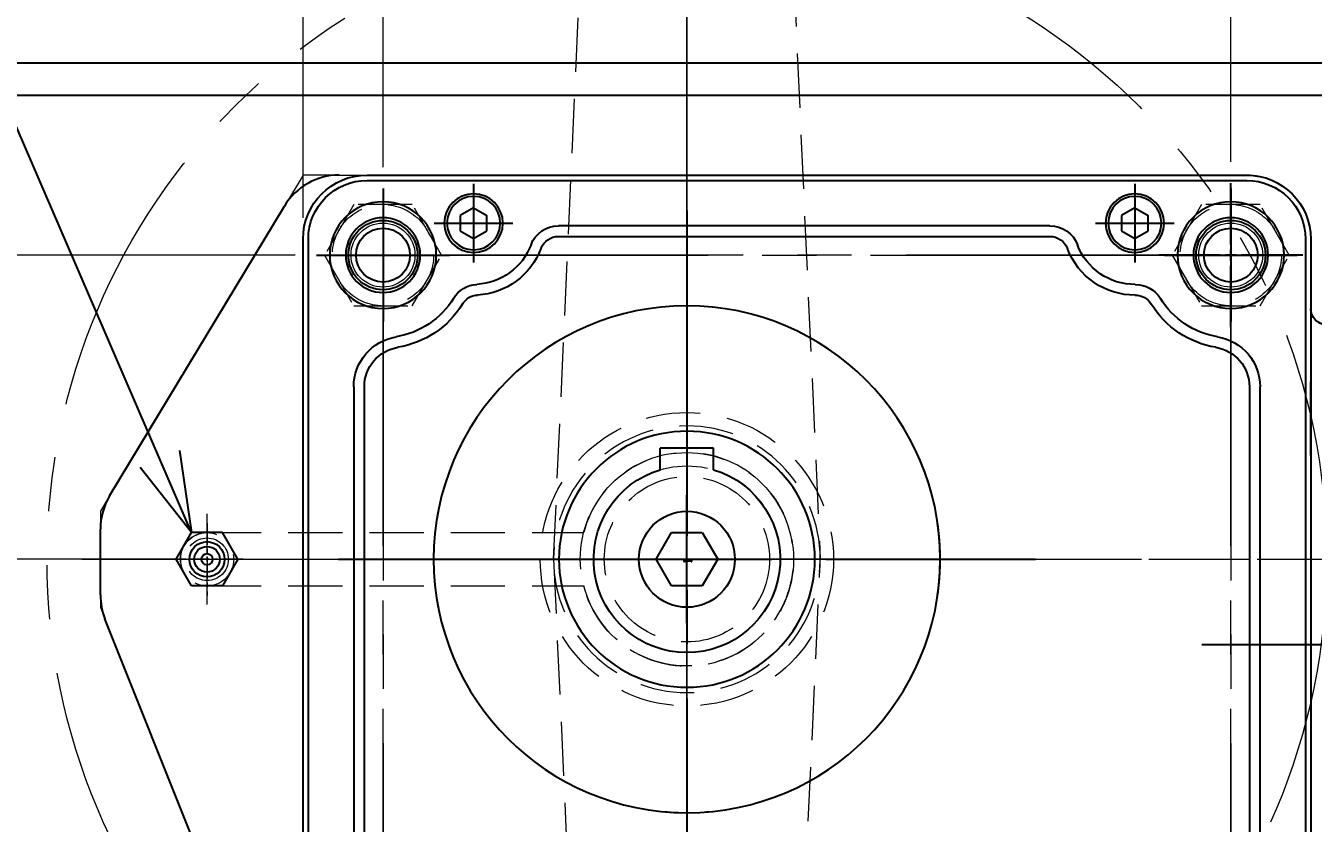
# Model space of a CAD drawing. Header units: millimetres. Extents: x 0 to 49006, y -7876 to 6995.
# Drawn here: x 38195.2 to 38436.7, y 849.5 to 998.9 of the extents above; entities that cross this region are included whole.
import ezdxf
from ezdxf import colors
from ezdxf.entities.mleader import LeaderData, LeaderLine
from ezdxf.enums import TextEntityAlignment as Align
from ezdxf.math import Vec2, Vec3

# ---------------------------------------------------------------- set-up
doc = ezdxf.new("R2010")
doc.units = ezdxf.units.MM
doc.header["$LTSCALE"] = 3.2
doc.header["$PDMODE"] = 99
doc.header["$PDSIZE"] = 1
for name, pattern in [('CENTER', [2, 1.25, -0.25, 0.25, -0.25]), ('CENTER2', [28.575, 19.05, -3.175, 3.175, -3.175]), ('HIDDEN2', [4.7625, 3.175, -1.5875]), ('PHANTOM2', [31.75, 15.875, -3.175, 3.175, -3.175, 3.175, -3.175])]:
    doc.linetypes.add(name, pattern=pattern)
for name, color, linetype, lineweight in [('01_外形線', 7, 'Continuous', 25), ('02_細線', 5, 'Continuous', 13), ('03_かくれ線', 6, 'HIDDEN2', 13), ('04_中心線', 1, 'CENTER2', 9), ('06_PHANTOM', 2, 'PHANTOM2', 13), ('07_寸法線', 3, 'Continuous', 9), ('08_DIM', 3, 'Continuous', 13)]:
    doc.layers.add(name, color=color, linetype=linetype, lineweight=lineweight)
doc.layers.add('10_DRAFT', color=8, linetype='Continuous', lineweight=0, plot=False)
doc.layers.add('10_補助線', color=8, linetype='Continuous', lineweight=13, plot=False)
doc.styles.add('KSS_TXT_L', font='txt.shx', dxfattribs={"height": 36, "bigfont": 'extfont2.shx'})
doc.styles.get("Standard").update_dxf_attribs({"font": 'txt.shx', "bigfont": 'extfont2.shx'})
doc.styles.add('寸法用', font='simplex.shx', dxfattribs={"width": 0.8, "bigfont": '@extfont2.shx'})
doc.dimstyles.new('機械製図用', dxfattribs={"dimtxt": 3.5, "dimasz": 3.5, "dimexe": 2, "dimexo": 0, "dimgap": 1.2, "dimtad": 1, "dimdsep": 46, "dimtxsty": '寸法用', "dimblk": 'OPEN30', "dimcen": 0, "dimclrd": 256, "dimclre": 256, "dimclrt": 7, "dimazin": 2, "dimtm": 1e-09, "dimtfac": 0.75, "dimtmove": 0, "dimatfit": 3, "dimldrblk": 'OPEN30', "dimfxl": 1, "dimlwd": -1, "dimlwe": -1, "dimarcsym": 0})

# ---------------------------------------------------------------- blocks, each defined once
blk = doc.blocks.new('*U2028')
at = {"layer": '04_中心線', "color": 0, "linetype": 'CENTER2', "transparency": 16777216}
for p, q in [((0, 1.3), (0, 10)), ((-10, 0), (-1.3, 0)), ((1.3, 0), (10, 0)), ((0, -10), (0, -1.3))]:
    blk.add_line(p, q, dxfattribs=at)
at = {"layer": '04_中心線', "color": 0, "linetype": 'Continuous', "transparency": 16777216}
for p, q in [((-0.65, 0), (0.65, 0)), ((0, -0.65), (0, 0.65))]:
    blk.add_line(p, q, dxfattribs=at)
blk = doc.blocks.new('*U2032')
at = {"layer": '04_中心線', "color": 0, "linetype": 'CENTER2', "transparency": 16777216}
for p, q in [((0, 1.3), (0, 10)), ((-10, 0), (-1.3, 0)), ((1.3, 0), (10, 0)), ((0, -10), (0, -1.3))]:
    blk.add_line(p, q, dxfattribs=at)
at = {"layer": '04_中心線', "color": 0, "linetype": 'Continuous', "transparency": 16777216}
for p, q in [((-0.65, 0), (0.65, 0)), ((0, -0.65), (0, 0.65))]:
    blk.add_line(p, q, dxfattribs=at)
blk = doc.blocks.new('*U2031')
at = {"layer": '04_中心線', "color": 0, "linetype": 'CENTER2', "transparency": 16777216}
for p, q in [((0, 4), (0, 60.5)), ((-60.5, 0), (-4, 0)), ((4, 0), (105.5, 0)), ((0, -92.5), (0, -4))]:
    blk.add_line(p, q, dxfattribs=at)
at = {"layer": '04_中心線', "color": 0, "linetype": 'Continuous', "transparency": 16777216}
for p, q in [((-2, 0), (2, 0)), ((0, -2), (0, 2))]:
    blk.add_line(p, q, dxfattribs=at)
blk = doc.blocks.new('*U2040')
at = {"layer": '04_中心線', "color": 0, "linetype": 'CENTER2', "transparency": 16777216}
blk.add_line((0, 11.43), (0, 333.5), dxfattribs=at)
blk = doc.blocks.new('_Open30')
at = {"color": 0, "linetype": 'ByBlock', "lineweight": -2}
for p, q in [((-1, 0.268), (0, 0)), ((0, 0), (-1, -0.268)), ((0, 0), (-1, 0))]:
    blk.add_line(p, q, dxfattribs=at)
blk = doc.blocks.new('*D2071')
at = {"layer": '07_寸法線', "transparency": 16777216}
for p, q in [((38245.74, 955.94), (38112.89, 955.94)), ((38114.89, 948.94), (38114.89, 905.94)), ((38225.21, 898.94), (38112.89, 898.94))]:
    blk.add_line(p, q, dxfattribs=at)
at = {"layer": 'Defpoints', "color": 0, "transparency": 16777216}
for p in [(38249.74, 955.94), (38114.89, 898.94), (38229.21, 898.94)]:
    blk.add_point(p, dxfattribs=at)
at = {"layer": '07_寸法線', "transparency": 16777216, "xscale": 7, "yscale": 7, "zscale": 7}
for p, rotation in [((38114.89, 955.94), 90), ((38114.89, 898.94), 270)]:
    blk.add_blockref('_Open30', p, dxfattribs=dict(at, rotation=rotation))
at = {"layer": '07_寸法線', "color": 7, "transparency": 16777216, "insert": (38105.89, 927.44), "char_height": 14, "attachment_point": 5, "rotation": 90, "style": '寸法用'}
blk.add_mtext('57', dxfattribs=at)
blk = doc.blocks.new('*D2072')
at = {"layer": '07_寸法線', "transparency": 16777216}
for p, q in [((38225.21, 898.94), (38112.89, 898.94)), ((38114.89, 891.94), (38114.89, 816.94)), ((38244.71, 809.94), (38112.89, 809.94))]:
    blk.add_line(p, q, dxfattribs=at)
at = {"layer": 'Defpoints', "color": 0, "transparency": 16777216}
for p in [(38229.21, 898.94), (38114.89, 809.94), (38248.71, 809.94)]:
    blk.add_point(p, dxfattribs=at)
at = {"layer": '07_寸法線', "transparency": 16777216, "xscale": 7, "yscale": 7, "zscale": 7}
for p, rotation in [((38114.89, 898.94), 90), ((38114.89, 809.94), 270)]:
    blk.add_blockref('_Open30', p, dxfattribs=dict(at, rotation=rotation))
at = {"layer": '07_寸法線', "color": 7, "transparency": 16777216, "insert": (38105.89, 854.44), "char_height": 14, "attachment_point": 5, "rotation": 90, "style": '寸法用'}
blk.add_mtext('89', dxfattribs=at)
blk = doc.blocks.new('*D2073')
at = {"layer": '07_寸法線', "transparency": 16777216}
for p, q in [((38262.21, 972.4), (38262.21, 1084.65)), ((38319.21, 978.44), (38319.21, 1084.65)), ((38312.21, 1082.65), (38269.21, 1082.65))]:
    blk.add_line(p, q, dxfattribs=at)
at = {"layer": 'Defpoints', "color": 0, "transparency": 16777216}
for p in [(38262.21, 1082.65), (38319.21, 974.44), (38262.21, 968.4)]:
    blk.add_point(p, dxfattribs=at)
at = {"layer": '07_寸法線', "transparency": 16777216, "xscale": 7, "yscale": 7, "zscale": 7, "rotation": 180}
blk.add_blockref('_Open30', (38262.21, 1082.65), dxfattribs=at)
at = {"layer": '07_寸法線', "transparency": 16777216, "xscale": 7, "yscale": 7, "zscale": 7}
blk.add_blockref('_Open30', (38319.21, 1082.65), dxfattribs=at)
at = {"layer": '07_寸法線', "color": 7, "transparency": 16777216, "insert": (38290.71, 1091.65), "char_height": 14, "attachment_point": 5, "style": '寸法用'}
blk.add_mtext('57', dxfattribs=at)
blk = doc.blocks.new('*D2074')
at = {"layer": '07_寸法線', "transparency": 16777216}
for p, q in [((38319.21, 978.44), (38319.21, 1084.65)), ((38421.21, 973.44), (38421.21, 1084.65)), ((38326.21, 1082.65), (38414.21, 1082.65))]:
    blk.add_line(p, q, dxfattribs=at)
at = {"layer": 'Defpoints', "color": 0, "transparency": 16777216}
for p in [(38421.21, 1082.65), (38319.21, 974.44), (38421.21, 969.44)]:
    blk.add_point(p, dxfattribs=at)
at = {"layer": '07_寸法線', "transparency": 16777216, "xscale": 7, "yscale": 7, "zscale": 7, "rotation": 180}
blk.add_blockref('_Open30', (38319.21, 1082.65), dxfattribs=at)
at = {"layer": '07_寸法線', "transparency": 16777216, "xscale": 7, "yscale": 7, "zscale": 7}
blk.add_blockref('_Open30', (38421.21, 1082.65), dxfattribs=at)
at = {"layer": '07_寸法線', "color": 7, "transparency": 16777216, "insert": (38370.21, 1091.65), "char_height": 14, "attachment_point": 5, "style": '寸法用'}
blk.add_mtext('102', dxfattribs=at)
blk = doc.blocks.new('*U2042')
at = {"color": 0, "linetype": 'CENTER2', "transparency": 16777216}
for p, q in [((0, 2), (0, 13.5)), ((-13.5, 0), (-2, 0)), ((2, 0), (13.5, 0)), ((0, -13.5), (0, -2))]:
    blk.add_line(p, q, dxfattribs=at)
at = {"color": 0, "linetype": 'Continuous', "transparency": 16777216}
for p, q in [((-1, 0), (1, 0)), ((0, -1), (0, 1))]:
    blk.add_line(p, q, dxfattribs=at)
blk = doc.blocks.new('*U2035')
at = {"layer": '04_中心線', "color": 0, "linetype": 'CENTER2', "transparency": 16777216}
for p, q in [((0, 15.52), (0, 75.5)), ((-113.5, 0), (-15.52, 0)), ((15.52, 0), (120.5, 0)), ((0, -107.5), (0, -15.52))]:
    blk.add_line(p, q, dxfattribs=at)
at = {"layer": '04_中心線', "color": 0, "linetype": 'Continuous', "transparency": 16777216}
for p, q in [((0, -7.76), (0, 7.76)), ((-7.76, 0), (7.76, 0))]:
    blk.add_line(p, q, dxfattribs=at)
blk = doc.blocks.new('*U2036')
at = {"layer": '04_中心線', "color": 0, "linetype": 'CENTER2', "transparency": 16777216}
for p, q in [((0, 1.3), (0, 10)), ((-10, 0), (-1.3, 0)), ((1.3, 0), (10, 0)), ((0, -10), (0, -1.3))]:
    blk.add_line(p, q, dxfattribs=at)
at = {"layer": '04_中心線', "color": 0, "linetype": 'Continuous', "transparency": 16777216}
for p, q in [((-0.65, 0), (0.65, 0)), ((0, -0.65), (0, 0.65))]:
    blk.add_line(p, q, dxfattribs=at)
blk = doc.blocks.new('*U2038')
at = {"layer": '04_中心線', "color": 0, "linetype": 'CENTER2', "transparency": 16777216}
for p, q in [((0, 1.3), (0, 10)), ((-10, 0), (-1.3, 0)), ((1.3, 0), (10, 0)), ((0, -10), (0, -1.3))]:
    blk.add_line(p, q, dxfattribs=at)
at = {"layer": '04_中心線', "color": 0, "linetype": 'Continuous', "transparency": 16777216}
for p, q in [((-0.65, 0), (0.65, 0)), ((0, -0.65), (0, 0.65))]:
    blk.add_line(p, q, dxfattribs=at)
blk = doc.blocks.new('*U2037')
at = {"layer": '04_中心線', "color": 0, "linetype": 'CENTER2', "transparency": 16777216}
for p, q in [((0, 1), (0, 8.5)), ((-8.5, 0), (-1, 0)), ((1, 0), (8.5, 0)), ((0, -8.5), (0, -1))]:
    blk.add_line(p, q, dxfattribs=at)
at = {"layer": '04_中心線', "color": 0, "linetype": 'Continuous', "transparency": 16777216}
for p, q in [((-0.5, 0), (0.5, 0)), ((0, -0.5), (0, 0.5))]:
    blk.add_line(p, q, dxfattribs=at)
blk = doc.blocks.new('*U2052')
at = {"layer": '04_中心線', "color": 0, "linetype": 'CENTER2', "transparency": 16777216}
for p, q in [((0, 15.52), (0, 75.5)), ((-113.5, 0), (-15.52, 0)), ((15.52, 0), (120.5, 0)), ((0, -107.5), (0, -15.52))]:
    blk.add_line(p, q, dxfattribs=at)
at = {"layer": '04_中心線', "color": 0, "linetype": 'Continuous', "transparency": 16777216}
for p, q in [((0, -7.76), (0, 7.76)), ((-7.76, 0), (7.76, 0))]:
    blk.add_line(p, q, dxfattribs=at)
blk = doc.blocks.new('*U2044')
at = {"layer": '04_中心線', "color": 0, "linetype": 'CENTER2', "transparency": 16777216}
for p, q in [((0, 1.3), (0, 10)), ((-10, 0), (-1.3, 0)), ((1.3, 0), (10, 0)), ((0, -10), (0, -1.3))]:
    blk.add_line(p, q, dxfattribs=at)
at = {"layer": '04_中心線', "color": 0, "linetype": 'Continuous', "transparency": 16777216}
for p, q in [((-0.65, 0), (0.65, 0)), ((0, -0.65), (0, 0.65))]:
    blk.add_line(p, q, dxfattribs=at)
blk = doc.blocks.new('*U2049')
at = {"layer": '04_中心線', "color": 0, "linetype": 'CENTER2', "transparency": 16777216}
for p, q in [((0, 1.3), (0, 10)), ((-10, 0), (-1.3, 0)), ((1.3, 0), (10, 0)), ((0, -10), (0, -1.3))]:
    blk.add_line(p, q, dxfattribs=at)
at = {"layer": '04_中心線', "color": 0, "linetype": 'Continuous', "transparency": 16777216}
for p, q in [((-0.65, 0), (0.65, 0)), ((0, -0.65), (0, 0.65))]:
    blk.add_line(p, q, dxfattribs=at)
blk = doc.blocks.new('*U2048')
at = {"layer": '04_中心線', "color": 0, "linetype": 'CENTER2', "transparency": 16777216}
for p, q in [((0, 1), (0, 8.5)), ((-8.5, 0), (-1, 0)), ((1, 0), (8.5, 0)), ((0, -8.5), (0, -1))]:
    blk.add_line(p, q, dxfattribs=at)
at = {"layer": '04_中心線', "color": 0, "linetype": 'Continuous', "transparency": 16777216}
for p, q in [((-0.5, 0), (0.5, 0)), ((0, -0.5), (0, 0.5))]:
    blk.add_line(p, q, dxfattribs=at)
blk = doc.blocks.new('*D2070')
at = {"layer": '07_寸法線', "transparency": 16777216}
for p, q in [((38247.21, 962.94), (38247.21, 1118.23)), ((38612.71, 939.38), (38612.71, 1118.23)), ((38254.21, 1116.23), (38605.71, 1116.23))]:
    blk.add_line(p, q, dxfattribs=at)
at = {"layer": 'Defpoints', "color": 0, "transparency": 16777216}
for p in [(38612.71, 1116.23), (38247.21, 958.94), (38612.71, 935.38)]:
    blk.add_point(p, dxfattribs=at)
at = {"layer": '07_寸法線', "transparency": 16777216, "xscale": 7, "yscale": 7, "zscale": 7, "rotation": 180}
blk.add_blockref('_Open30', (38247.21, 1116.23), dxfattribs=at)
at = {"layer": '07_寸法線', "transparency": 16777216, "xscale": 7, "yscale": 7, "zscale": 7}
blk.add_blockref('_Open30', (38612.71, 1116.23), dxfattribs=at)
at = {"layer": '07_寸法線', "color": 7, "transparency": 16777216, "insert": (38429.96, 1125.23), "char_height": 14, "attachment_point": 5, "style": '寸法用'}
blk.add_mtext('365.5', dxfattribs=at)
blk = doc.blocks.new('*U2045')
at = {"layer": '04_中心線', "color": 0, "transparency": 16777216}
for p, q in [((0, 5), (0, 108.5)), ((-28.5, 0), (-5, 0)), ((5, 0), (28.5, 0)), ((0, -108.5), (0, -5))]:
    blk.add_line(p, q, dxfattribs=at)
at = {"layer": '04_中心線', "color": 0, "linetype": 'Continuous', "transparency": 16777216}
for p, q in [((0, -2.5), (0, 2.5)), ((-2.5, 0), (2.5, 0))]:
    blk.add_line(p, q, dxfattribs=at)
blk = doc.blocks.new('*U2046')
at = {"layer": '04_中心線', "color": 0, "transparency": 16777216}
for p, q in [((0, 5), (0, 28.5)), ((-28.5, 0), (-5, 0)), ((5, 0), (28.5, 0)), ((0, -28.5), (0, -5))]:
    blk.add_line(p, q, dxfattribs=at)
at = {"layer": '04_中心線', "color": 0, "linetype": 'Continuous', "transparency": 16777216}
for p, q in [((0, -2.5), (0, 2.5)), ((-2.5, 0), (2.5, 0))]:
    blk.add_line(p, q, dxfattribs=at)
blk = doc.blocks.new('*U2041')
at = {"layer": '04_中心線', "color": 0, "linetype": 'CENTER2', "transparency": 16777216}
for p, q in [((0, 15.52), (0, 75.5)), ((-113.5, 0), (-15.52, 0)), ((15.52, 0), (120.5, 0)), ((0, -107.5), (0, -15.52))]:
    blk.add_line(p, q, dxfattribs=at)
at = {"layer": '04_中心線', "color": 0, "linetype": 'Continuous', "transparency": 16777216}
for p, q in [((0, -7.76), (0, 7.76)), ((-7.76, 0), (7.76, 0))]:
    blk.add_line(p, q, dxfattribs=at)
blk = doc.blocks.new('*U2053')
at = {"layer": '04_中心線', "color": 0, "linetype": 'CENTER2', "transparency": 16777216}
for p, q in [((0, 1.3), (0, 10)), ((-10, 0), (-1.3, 0)), ((1.3, 0), (10, 0)), ((0, -10), (0, -1.3))]:
    blk.add_line(p, q, dxfattribs=at)
at = {"layer": '04_中心線', "color": 0, "linetype": 'Continuous', "transparency": 16777216}
for p, q in [((-0.65, 0), (0.65, 0)), ((0, -0.65), (0, 0.65))]:
    blk.add_line(p, q, dxfattribs=at)
blk = doc.blocks.new('*U2054')
at = {"layer": '04_中心線', "color": 0, "linetype": 'CENTER2', "transparency": 16777216}
for p, q in [((0, 1.3), (0, 10)), ((-10, 0), (-1.3, 0)), ((1.3, 0), (10, 0)), ((0, -10), (0, -1.3))]:
    blk.add_line(p, q, dxfattribs=at)
at = {"layer": '04_中心線', "color": 0, "linetype": 'Continuous', "transparency": 16777216}
for p, q in [((-0.65, 0), (0.65, 0)), ((0, -0.65), (0, 0.65))]:
    blk.add_line(p, q, dxfattribs=at)
blk = doc.blocks.new('GM-SHYF-RH 0.4kW、1／160、＊＊V、60Hza_1')
at = {"color": 0}
for p, q in [((60, 72), (-105, 72)), ((60, 71), (-105, 71)), ((-68.09, 62.5), (24.09, 62.5)), ((24.09, 60.5), (-68.09, 60.5)), ((-117, 60), (-117, -92)), ((-116, 60), (-116, -92)), ((71, -92), (71, 60)), ((72, -92), (72, 60)), ((-117, 19.45), (-117, 33.23)), ((-107.5, -64.32), (-107.5, 32.32)), ((-105.5, 32.32), (-105.5, -64.32)), ((60.5, -64.32), (60.5, 32.32)), ((62.5, 32.32), (62.5, -64.32)), ((-5, 16.77), (-5, 20.8)), ((-5, 20.8), (5, 20.8)), ((5, 16.77), (5, 20.8))]:
    blk.add_line(p, q, dxfattribs=at)
at = {"color": 0, "linetype": 'CENTER2'}
for p, q in [((-84, 70.38), (-84, 55.61)), ((40, 70.38), (40, 55.61)), ((-102, 69.46), (-102, 44.54)), ((57, 69.46), (57, 44.54)), ((0, 65.36), (0, -65.36)), ((-76.62, 63), (-91.38, 63)), ((47.38, 63), (32.62, 63)), ((-89.54, 57), (-114.46, 57)), ((69.46, 57), (44.54, 57)), ((65.36, 0), (-65.36, 0)), ((-96.56, -16), (-297.81, -16))]:
    blk.add_line(p, q, dxfattribs=at)
at = {"color": 0, "linetype": 'Continuous'}
for p, q in [((-84, 65.89), (-86.5, 64.44)), ((-84, 65.89), (-81.5, 64.44)), ((40, 65.89), (37.5, 64.44)), ((40, 65.89), (42.5, 64.44)), ((-86.5, 61.56), (-86.5, 64.44)), ((-81.5, 64.44), (-81.5, 61.56)), ((37.5, 61.56), (37.5, 64.44)), ((42.5, 64.44), (42.5, 61.56)), ((-84, 60.11), (-86.5, 61.56)), ((-81.5, 61.56), (-84, 60.11)), ((40, 60.11), (37.5, 61.56)), ((42.5, 61.56), (40, 60.11))]:
    blk.add_line(p, q, dxfattribs=at)
at = {"color": 0}
for centre, radius in [((-84, 63), 5.5), ((40, 63), 5.5), ((-102, 57), 10), ((57, 57), 10), ((-102, 57), 7), ((57, 57), 7), ((0, 0), 47.5), ((0, 0), 24)]:
    blk.add_circle(centre, radius, dxfattribs=at)
at = {"color": 0, "linetype": 'Continuous'}
for centre in [(-84, 63), (40, 63)]:
    blk.add_circle(centre, 5, dxfattribs=at)
at = {"color": 0}
for centre, radius, start, end in [((-105, 60), 12, 90, 180), ((-105, 60), 11, 90, 180), ((60, 60), 12, 0, 90), ((60, 60), 11, 0, 90), ((-68.09, 57), 5.5, 90, 159.3338), ((-68.09, 57), 3.5, 90, 159.3338), ((24.09, 57), 5.5, 20.6662, 90), ((24.09, 57), 3.5, 20.6662, 90), ((-84, 63), 13.5, 269.6249, 339.3338), ((-84, 63), 11.5, 269.6249, 339.3338), ((40, 63), 13.5, 200.6662, 266.9553), ((40, 63), 11.5, 200.6662, 266.9553), ((-84.11, 46), 5.5, 89.6249, 148.412), ((39.1, 46.02), 5.5, 31.5123, 86.9553), ((-102, 57), 15.5, 279.2069, 328.412), ((-84.11, 46), 3.5, 89.6249, 148.412), ((39.1, 46.02), 3.5, 31.5123, 86.9553), ((57, 57), 15.5, 211.5123, 260.7931), ((-120, 46.94), 3, 271, 0), ((-102, 57), 17.5, 279.2069, 328.412), ((57, 57), 17.5, 211.5123, 260.7931), ((-98, 32.32), 9.5, 99.2069, 180), ((53, 32.32), 9.5, 0, 80.7931), ((-98, 32.32), 7.5, 99.2069, 180), ((53, 32.32), 7.5, 0, 80.7931), ((0, 0), 17.5, 106.6016, 73.3984)]:
    blk.add_arc(centre, radius, start, end, dxfattribs=at)
blk = doc.blocks.new('A$C35045EA2_1')
at = {"color": 0, "linetype": 'CENTER2'}
for p, q in [((0, -12), (0, 12)), ((-12, 0), (12, 0))]:
    blk.add_line(p, q, dxfattribs=at)
at = {"color": 0}
for p, q in [((-5.77, 0), (-2.89, 5)), ((-2.89, 5), (2.89, 5)), ((2.89, 5), (5.77, 0)), ((-2.89, -5), (-5.77, 0)), ((5.77, 0), (2.89, -5)), ((2.89, -5), (-2.89, -5))]:
    blk.add_line(p, q, dxfattribs=at)
blk.add_circle((0, 0), 9, dxfattribs=at)
at = {"layer": '10_DRAFT', "style": 'KSS_TXT_L'}
blk.add_text('CS-M12', height=0.3, dxfattribs=at).set_placement((-0.7, -0.46))
blk = doc.blocks.new('A$C78E2109B_1')
at = {"color": 4, "xscale": -1}
blk.add_blockref('GM-SHYF-RH 0.4kW、1／160、＊＊V、60Hza_1', (0, 0), dxfattribs=at)
blk.add_blockref('A$C35045EA2_1', (0, 0))
blk = doc.blocks.new('AM_BALLOON1')
at = {"transparency": 16777216}
blk.add_circle((0, 0), 5, dxfattribs=at)
blk.add_attdef('B_NUMBER', text='', height=3, dxfattribs=at).set_placement((0, 0), align=Align.MIDDLE_CENTER)
blk = doc.blocks.new('_OPEN')
at = {"color": 0, "linetype": 'ByBlock'}
for p, q in [((-1, 0.167), (0, 0)), ((0, 0), (-1, -0.167)), ((0, 0), (-1, 0))]:
    blk.add_line(p, q, dxfattribs=at)
blk = doc.blocks.new('*D2337')
at = {"layer": '07_寸法線', "transparency": 16777216}
for p, q in [((38174.52, 898.94), (38062.2, 898.94)), ((38064.2, 891.94), (38064.2, 573.94)), ((38225.21, 566.94), (38062.2, 566.94))]:
    blk.add_line(p, q, dxfattribs=at)
at = {"layer": 'Defpoints', "color": 0, "transparency": 16777216}
for p in [(38178.52, 898.94), (38064.2, 566.94), (38229.21, 566.94)]:
    blk.add_point(p, dxfattribs=at)
at = {"layer": '07_寸法線', "transparency": 16777216, "xscale": 7, "yscale": 7, "zscale": 7}
for p, rotation in [((38064.2, 898.94), 90), ((38064.2, 566.94), 270)]:
    blk.add_blockref('_Open30', p, dxfattribs=dict(at, rotation=rotation))
at = {"layer": '07_寸法線', "color": 7, "transparency": 16777216, "insert": (38055.2, 732.94), "char_height": 14, "attachment_point": 5, "rotation": 90, "style": '寸法用'}
blk.add_mtext('332', dxfattribs=at)
blk = doc.blocks.new('*U2346')
at = {"layer": '04_中心線', "color": 0, "linetype": 'CENTER2', "transparency": 16777216}
for p, q in [((0, 15.52), (0, 75.5)), ((-113.5, 0), (-15.52, 0)), ((15.52, 0), (120.5, 0)), ((0, -107.5), (0, -15.52))]:
    blk.add_line(p, q, dxfattribs=at)
at = {"layer": '04_中心線', "color": 0, "linetype": 'Continuous', "transparency": 16777216}
for p, q in [((0, -7.76), (0, 7.76)), ((-7.76, 0), (7.76, 0))]:
    blk.add_line(p, q, dxfattribs=at)
blk = doc.blocks.new('*U2347')
at = {"layer": '04_中心線', "color": 0, "linetype": 'CENTER2', "transparency": 16777216}
for p, q in [((0, 1.3), (0, 10)), ((-10, 0), (-1.3, 0)), ((1.3, 0), (10, 0)), ((0, -10), (0, -1.3))]:
    blk.add_line(p, q, dxfattribs=at)
at = {"layer": '04_中心線', "color": 0, "linetype": 'Continuous', "transparency": 16777216}
for p, q in [((-0.65, 0), (0.65, 0)), ((0, -0.65), (0, 0.65))]:
    blk.add_line(p, q, dxfattribs=at)
blk = doc.blocks.new('*U2343')
at = {"layer": '04_中心線', "color": 0, "linetype": 'CENTER2', "transparency": 16777216}
for p, q in [((0, 1.3), (0, 10)), ((-10, 0), (-1.3, 0)), ((1.3, 0), (10, 0)), ((0, -10), (0, -1.3))]:
    blk.add_line(p, q, dxfattribs=at)
at = {"layer": '04_中心線', "color": 0, "linetype": 'Continuous', "transparency": 16777216}
for p, q in [((-0.65, 0), (0.65, 0)), ((0, -0.65), (0, 0.65))]:
    blk.add_line(p, q, dxfattribs=at)
blk = doc.blocks.new('*U2342')
at = {"layer": '04_中心線', "color": 0, "linetype": 'CENTER2', "transparency": 16777216}
for p, q in [((0, 1), (0, 8.5)), ((-8.5, 0), (-1, 0)), ((1, 0), (8.5, 0)), ((0, -8.5), (0, -1))]:
    blk.add_line(p, q, dxfattribs=at)
at = {"layer": '04_中心線', "color": 0, "linetype": 'Continuous', "transparency": 16777216}
for p, q in [((-0.5, 0), (0.5, 0)), ((0, -0.5), (0, 0.5))]:
    blk.add_line(p, q, dxfattribs=at)
blk = doc.blocks.new('*U2339')
at = {"layer": '04_中心線', "color": 0, "linetype": 'CENTER2', "transparency": 16777216}
for p, q in [((0, 15.52), (0, 75.5)), ((-113.5, 0), (-15.52, 0)), ((15.52, 0), (120.5, 0)), ((0, -107.5), (0, -15.52))]:
    blk.add_line(p, q, dxfattribs=at)
at = {"layer": '04_中心線', "color": 0, "linetype": 'Continuous', "transparency": 16777216}
for p, q in [((0, -7.76), (0, 7.76)), ((-7.76, 0), (7.76, 0))]:
    blk.add_line(p, q, dxfattribs=at)
blk = doc.blocks.new('*U2340')
at = {"layer": '04_中心線', "color": 0, "linetype": 'CENTER2', "transparency": 16777216}
for p, q in [((0, 1.3), (0, 10)), ((-10, 0), (-1.3, 0)), ((1.3, 0), (10, 0)), ((0, -10), (0, -1.3))]:
    blk.add_line(p, q, dxfattribs=at)
at = {"layer": '04_中心線', "color": 0, "linetype": 'Continuous', "transparency": 16777216}
for p, q in [((-0.65, 0), (0.65, 0)), ((0, -0.65), (0, 0.65))]:
    blk.add_line(p, q, dxfattribs=at)
blk = doc.blocks.new('*U2341')
at = {"layer": '04_中心線', "color": 0, "linetype": 'CENTER2', "transparency": 16777216}
for p, q in [((0, 1.3), (0, 10)), ((-10, 0), (-1.3, 0)), ((1.3, 0), (10, 0)), ((0, -10), (0, -1.3))]:
    blk.add_line(p, q, dxfattribs=at)
at = {"layer": '04_中心線', "color": 0, "linetype": 'Continuous', "transparency": 16777216}
for p, q in [((-0.65, 0), (0.65, 0)), ((0, -0.65), (0, 0.65))]:
    blk.add_line(p, q, dxfattribs=at)

msp = doc.modelspace()

# ---------------------------------------------------------------- linework, layer by layer
for p, q in [((38210.931, 910.796), (38243.707, 965.135)), ((38210.931, 910.796), (38243.707, 965.135)), ((38210.931, 910.796), (38243.707, 965.135)), ((38209.206, 892.248), (38209.206, 904.598)), ((38209.206, 892.248), (38209.206, 904.598)), ((38209.206, 892.248), (38209.206, 904.598)), ((38223.433, 898.937), (38226.32, 903.937)), ((38232.093, 903.937), (38226.32, 903.937)), ((38234.98, 898.937), (38232.093, 903.937)), ((38226.32, 893.937), (38223.433, 898.937)), ((38234.98, 898.937), (38232.093, 893.937)), ((38232.093, 893.937), (38226.32, 893.937)), ((38244.189, 802.48), (38210.065, 887.791)), ((38244.189, 802.48), (38210.065, 887.791)), ((38244.189, 802.48), (38210.065, 887.791))]:
    msp.add_line(p, q)
at = {"color": 0}
msp.add_lwpolyline([(38069.206, 985.937), (38569.206, 985.937), (38569.206, 991.937), (38069.206, 991.937)], close=True, dxfattribs=at)
for centre, radius in [((38262.206, 955.937), 6.5), ((38421.206, 955.937), 6.5), ((38229.206, 898.937), 3.3), ((38229.206, 898.937), 2.4), ((38229.206, 898.937), 1.049)]:
    msp.add_circle(centre, radius)
for centre, start, end in [((38253.982, 958.937), 90, 148.90269), ((38253.982, 958.937), 90, 148.90269), ((38253.982, 958.937), 90, 148.90269), ((38221.206, 904.598), 148.90269, 180), ((38221.206, 904.598), 148.90269, 180), ((38221.206, 904.598), 148.90269, 180), ((38221.206, 892.248), 180, 201.80141), ((38221.206, 892.248), 180, 201.80141), ((38221.206, 892.248), 180, 201.80141)]:
    msp.add_arc(centre, 12, start, end)
at = {"layer": '01_外形線'}
for centre in [(38262.206, 955.937), (38421.206, 955.937)]:
    msp.add_circle(centre, 5.053, dxfattribs=at)
at = {"layer": '02_細線'}
for centre in [(38262.206, 955.937), (38421.206, 955.937)]:
    msp.add_circle(centre, 6, dxfattribs=at)
at = {"layer": '03_かくれ線'}
for p, q in [((38253.982, 970.937), (38424.206, 970.937)), ((38253.982, 970.937), (38424.206, 970.937)), ((38253.982, 970.937), (38424.206, 970.937)), ((38253.982, 970.937), (38424.206, 970.937)), ((38253.982, 970.937), (38424.206, 970.937)), ((38210.931, 910.796), (38243.707, 965.135)), ((38210.931, 910.796), (38243.707, 965.135)), ((38436.206, 958.937), (38436.206, 806.937)), ((38436.206, 958.937), (38436.206, 806.937)), ((38436.206, 958.937), (38436.206, 806.937)), ((38436.206, 958.937), (38436.206, 806.937)), ((38436.206, 958.937), (38436.206, 806.937)), ((38209.206, 892.248), (38209.206, 904.598)), ((38209.206, 892.248), (38209.206, 904.598)), ((38229.206, 903.937), (38299.842, 903.937)), ((38229.206, 903.937), (38299.842, 903.937)), ((38229.206, 893.937), (38299.842, 893.937)), ((38229.206, 893.937), (38299.842, 893.937)), ((38244.189, 802.48), (38210.065, 887.791)), ((38244.189, 802.48), (38210.065, 887.791))]:
    msp.add_line(p, q, dxfattribs=at)
for points in [[(38299.206, 1008.937, -1), (38339.206, 1008.937), (38344.206, 898.937, -1), (38294.206, 898.937), (38299.206, 1008.937)], [(38299.206, 788.937, 1), (38339.206, 788.937), (38344.206, 898.937, 1), (38294.206, 898.937), (38299.206, 788.937)]]:
    msp.add_lwpolyline(points, format="xyb", dxfattribs=at)
for points in [[(38254.01, 970.937), (38247.206, 970.937), (38243.707, 965.135)], [(38254.01, 970.937), (38247.206, 970.937), (38243.707, 965.135)], [(38256.722, 965.437), (38251.237, 955.937)], [(38267.691, 965.437), (38256.722, 965.437)], [(38273.176, 955.937), (38267.691, 965.437)], [(38415.722, 965.437), (38410.237, 955.937)], [(38426.691, 965.437), (38415.722, 965.437)], [(38432.176, 955.937), (38426.691, 965.437)], [(38251.237, 955.937), (38256.722, 946.437)], [(38267.691, 946.437), (38273.176, 955.937)], [(38410.237, 955.937), (38415.722, 946.437)], [(38426.691, 946.437), (38432.176, 955.937)], [(38256.722, 946.437), (38267.691, 946.437)], [(38415.722, 946.437), (38426.691, 946.437)], [(38210.931, 910.796), (38209.206, 907.937), (38209.206, 904.621)], [(38210.931, 910.796), (38209.206, 907.937), (38209.206, 904.621)], [(38209.206, 891.977), (38209.206, 889.937), (38210.065, 887.791)], [(38209.206, 891.977), (38209.206, 889.937), (38210.065, 887.791)]]:
    msp.add_lwpolyline(points, dxfattribs=at)
for centre, radius in [((38262.206, 955.937), 9.5), ((38421.206, 955.937), 9.5), ((38262.206, 955.937), 6.5), ((38262.206, 955.937), 6.5), ((38262.206, 955.937), 6.5), ((38262.206, 955.937), 6.5), ((38262.206, 955.937), 6.5), ((38421.206, 955.937), 6.5), ((38421.206, 955.937), 6.5), ((38421.206, 955.937), 6.5), ((38421.206, 955.937), 6.5), ((38421.206, 955.937), 6.5), ((38319.206, 898.937), 47.5), ((38319.206, 898.937), 27.5), ((38319.206, 898.937), 27.5), ((38319.206, 898.937), 20), ((38319.206, 898.937), 17.5), ((38319.206, 898.937), 15.5), ((38229.206, 898.937), 5), ((38229.206, 898.937), 4)]:
    msp.add_circle(centre, radius, dxfattribs=at)
for centre, radius, start, end in [((38253.982, 958.937), 12, 90, 148.90269), ((38253.982, 958.937), 12, 90, 148.90269), ((38424.206, 958.937), 12, 0, 90), ((38424.206, 958.937), 12, 0, 90), ((38424.206, 958.937), 12, 0, 90), ((38424.206, 958.937), 12, 0, 90), ((38424.206, 958.937), 12, 0, 90), ((38319.206, 898.937), 20, 194.14666, 165.52249), ((38319.206, 898.937), 20, 194.14666, 165.52249), ((38221.206, 904.598), 12, 148.90269, 180), ((38221.206, 904.598), 12, 148.90269, 180), ((38229.206, 898.937), 5, 90, 270), ((38229.206, 898.937), 5, 90, 270), ((38221.206, 892.248), 12, 180, 201.80141), ((38221.206, 892.248), 12, 180, 201.80141)]:
    msp.add_arc(centre, radius, start, end, dxfattribs=at)
at = {"layer": '04_中心線'}
msp.add_line((38319.206, 998.904), (38319.206, 978.783), dxfattribs=at)
at = {"layer": '04_中心線', "linetype": 'CENTER'}
for p, q in [((38229.206, 905.71), (38229.206, 892.163)), ((38235.98, 898.937), (38222.433, 898.937))]:
    msp.add_line(p, q, dxfattribs=at)
at = {"layer": '04_中心線'}
for points in [[(38262.206, 967.937), (38262.206, 943.937)], [(38421.206, 967.937), (38421.206, 943.937)], [(38274.206, 955.937), (38250.206, 955.937)], [(38433.206, 955.937), (38409.206, 955.937)]]:
    msp.add_lwpolyline(points, dxfattribs=at)
for points in [[(38262.206, 809.937), (38421.206, 809.937), (38421.206, 955.937), (38262.206, 955.937)], [(38421.206, 809.937), (38262.206, 809.937), (38262.206, 955.937), (38421.206, 955.937)], [(38421.206, 809.937), (38262.206, 809.937), (38262.206, 955.937), (38421.206, 955.937)], [(38421.206, 809.937), (38262.206, 809.937), (38262.206, 955.937), (38421.206, 955.937)], [(38421.206, 809.937), (38262.206, 809.937), (38262.206, 955.937), (38421.206, 955.937)], [(38421.206, 809.937), (38262.206, 809.937), (38262.206, 955.937), (38421.206, 955.937)]]:
    msp.add_lwpolyline(points, close=True, dxfattribs=at)
at = {"layer": '06_PHANTOM'}
msp.add_circle((38319.206, 898.937), 120, dxfattribs=at)
at = {"layer": '10_補助線'}
for points in [[(38254.01, 970.937), (38247.206, 970.937), (38243.707, 965.135)], [(38254.01, 970.937), (38247.206, 970.937), (38243.707, 965.135)], [(38254.01, 970.937), (38247.206, 970.937), (38243.707, 965.135)], [(38210.931, 910.796), (38209.206, 907.937), (38209.206, 904.621)], [(38210.931, 910.796), (38209.206, 907.937), (38209.206, 904.621)], [(38210.931, 910.796), (38209.206, 907.937), (38209.206, 904.621)], [(38209.206, 891.977), (38209.206, 889.937), (38210.065, 887.791)], [(38209.206, 891.977), (38209.206, 889.937), (38210.065, 887.791)], [(38209.206, 891.977), (38209.206, 889.937), (38210.065, 887.791)]]:
    msp.add_lwpolyline(points, dxfattribs=at)

# ---------------------------------------------------------------- block references
msp.add_blockref('A$C78E2109B_1', (38319.206, 898.937))
at = {"linetype": 'CENTER2', "extrusion": (0, 0, -1)}
msp.add_blockref('*U2042', (-38421.206, 955.937), dxfattribs=at)
at = {"layer": '04_中心線', "rotation": 180}
for name, p in [('*U2046', (38319.206, 1008.937)), ('*U2045', (38319.206, 898.937))]:
    msp.add_blockref(name, p, dxfattribs=at)
at = {"layer": '04_中心線', "linetype": 'CENTER2'}
for name, p in [('*U2040', (38319.206, 661.937)), ('*U2035', (38319.206, 898.937)), ('*U2052', (38319.206, 898.937)), ('*U2041', (38319.206, 898.937)), ('*U2346', (38319.206, 898.937)), ('*U2339', (38319.206, 898.937)), ('*U2032', (38262.206, 955.937)), ('*U2036', (38262.206, 955.937)), ('*U2044', (38262.206, 955.937)), ('*U2053', (38262.206, 955.937)), ('*U2347', (38262.206, 955.937)), ('*U2340', (38262.206, 955.937)), ('*U2028', (38421.206, 955.937)), ('*U2038', (38421.206, 955.937)), ('*U2049', (38421.206, 955.937)), ('*U2054', (38421.206, 955.937)), ('*U2343', (38421.206, 955.937)), ('*U2341', (38421.206, 955.937)), ('*U2031', (38319.206, 898.937)), ('*U2037', (38229.206, 898.937)), ('*U2048', (38229.206, 898.937)), ('*U2342', (38229.206, 898.937))]:
    msp.add_blockref(name, p, dxfattribs=at)

# ---------------------------------------------------------------- dimensions: what is measured, and where the dimension line sits
at = {"layer": '07_寸法線'}
for base, p1, p2, picture, middle in [((38612.707, 1116.234), (38247.206, 958.937), (38612.707, 935.38), '*D2070', (38429.957, 1125.234)), ((38262.206, 1082.646), (38319.206, 974.437), (38262.206, 968.402), '*D2073', (38290.706, 1091.646)), ((38421.206, 1082.646), (38319.206, 974.437), (38421.206, 969.437), '*D2074', (38370.206, 1091.646))]:
    dim = msp.add_linear_dim(base=base, p1=p1, p2=p2, dimstyle='機械製図用', override={"dimtxt": 14, "dimasz": 7, "dimexo": 4, "dimgap": 2}, dxfattribs=at)
    dim.commit()
    dim.dimension.update_dxf_attribs({"geometry": picture, "text_midpoint": middle})
for base, p1, p2, picture, middle in [((38114.894, 898.937), (38249.742, 955.937), (38229.206, 898.937), '*D2071', (38105.894, 927.437)), ((38064.204, 566.937), (38178.516, 898.937), (38229.206, 566.937), '*D2337', (38055.204, 732.937)), ((38114.894, 809.937), (38229.206, 898.937), (38248.706, 809.937), '*D2072', (38105.894, 854.437))]:
    dim = msp.add_linear_dim(base=base, p1=p1, p2=p2, angle=90, dimstyle='機械製図用', override={"dimtxt": 14, "dimasz": 7, "dimexo": 4, "dimgap": 2}, dxfattribs=at)
    dim.commit()
    dim.dimension.update_dxf_attribs({"geometry": picture, "text_midpoint": middle})

# ---------------------------------------------------------------- leaders
at = {"layer": '08_DIM'}
ml = msp.add_multileader_block('Standard', dxfattribs=at)
ml.set_content('AM_BALLOON1', color=256, scale=6)
ml.set_attribute('B_NUMBER', 'N', width=0)
ml.set_leader_properties(color=256, linetype='ByLayer', lineweight=-1)
ml.set_arrow_properties(name='OPEN')
ml.build(insert=Vec2(0, 0))
ml.multileader.update_dxf_attribs({"leader_type": 0, "has_dogleg": 0, "text_right_attachment_type": 6, "dogleg_length": 0, "arrow_head_size": 12, "scale": 6, "block_connection_type": 1})
ctx = ml.context
ctx.base_point, ctx.scale, ctx.char_height, ctx.arrow_head_size, ctx.landing_gap_size, ctx.plane_origin = Vec3(42470.67, 2179.738), 6, 24, 12, 12, Vec3(42470.67, 2179.738)
ctx.right_attachment, ctx.attachment_type = 6, 1
notes = []
notes.append((ctx, [(0, (0, 0, 0), (0, 0), (1, 0), 1, [])]))
ctx.block.insert = Vec3(42470.67, 2179.738)
ml = msp.add_multileader_block('Standard', dxfattribs=at)
ml.set_content('AM_BALLOON1', color=256, scale=6)
ml.set_attribute('B_NUMBER', 'S', width=0)
ml.set_leader_properties(color=256, linetype='ByLayer', lineweight=-1)
ml.set_arrow_properties(name='OPEN')
ml.build(insert=Vec2(0, 0))
ml.multileader.update_dxf_attribs({"leader_type": 0, "has_dogleg": 0, "text_right_attachment_type": 6, "dogleg_length": 0, "arrow_head_size": 12, "scale": 6, "block_connection_type": 1})
ctx = ml.context
ctx.base_point, ctx.scale, ctx.char_height, ctx.arrow_head_size, ctx.landing_gap_size, ctx.plane_origin = Vec3(42373.487, 2107.349), 6, 24, 12, 12, Vec3(42373.487, 2107.349)
ctx.right_attachment, ctx.attachment_type = 6, 1
notes.append((ctx, [(0, (0, 0, 0), (0, 0), (1, 0), 1, [])]))
ctx.block.insert = Vec3(42373.487, 2107.349)
ml = msp.add_multileader_block('Standard', dxfattribs=at)
ml.set_content('AM_BALLOON1', color=256, scale=6)
ml.set_attribute('B_NUMBER', 'D', width=0)
ml.set_leader_properties(color=256, linetype='ByLayer', lineweight=-1)
ml.set_arrow_properties(name='OPEN')
ml.build(insert=Vec2(0, 0))
ml.multileader.update_dxf_attribs({"leader_type": 0, "has_dogleg": 0, "text_right_attachment_type": 6, "dogleg_length": 0, "arrow_head_size": 12, "scale": 6, "block_connection_type": 1})
ctx = ml.context
ctx.base_point, ctx.scale, ctx.char_height, ctx.arrow_head_size, ctx.landing_gap_size, ctx.plane_origin = Vec3(42501.647, 1801.517), 6, 24, 12, 12, Vec3(42501.647, 1801.517)
ctx.right_attachment, ctx.attachment_type = 6, 1
notes.append((ctx, [(0, (0, 0, 0), (0, 0), (1, 0), 1, [])]))
ctx.block.insert = Vec3(42501.647, 1801.517)
ml = msp.add_multileader_block('Standard', dxfattribs=at)
ml.set_content('AM_BALLOON1', color=256, scale=6)
ml.set_attribute('B_NUMBER', 'C', width=0)
ml.set_leader_properties(color=256, linetype='ByLayer', lineweight=-1)
ml.set_arrow_properties(name='OPEN')
ml.build(insert=Vec2(0, 0))
ml.multileader.update_dxf_attribs({"leader_type": 0, "has_dogleg": 0, "text_right_attachment_type": 6, "dogleg_length": 0, "arrow_head_size": 12, "scale": 6, "block_connection_type": 1})
ctx = ml.context
ctx.base_point, ctx.scale, ctx.char_height, ctx.arrow_head_size, ctx.landing_gap_size, ctx.plane_origin = Vec3(42500.521, 1733.139), 6, 24, 12, 12, Vec3(42500.521, 1733.139)
ctx.right_attachment, ctx.attachment_type = 6, 1
notes.append((ctx, [(0, (0, 0, 0), (0, 0), (1, 0), 1, [])]))
ctx.block.insert = Vec3(42500.521, 1733.139)
ml = msp.add_multileader_block('Standard', dxfattribs=at)
ml.set_content('AM_BALLOON1', color=256, scale=8)
ml.set_attribute('B_NUMBER', 'I', width=0)
ml.set_leader_properties(color=256, linetype='ByLayer', lineweight=-1)
ml.set_arrow_properties(name='OPEN')
ml.build(insert=Vec2(0, 0))
ml.multileader.update_dxf_attribs({"leader_type": 0, "has_dogleg": 0, "text_right_attachment_type": 6, "dogleg_length": 0, "arrow_head_size": 16, "scale": 8, "block_connection_type": 1})
ctx = ml.context
ctx.base_point, ctx.scale, ctx.char_height, ctx.arrow_head_size, ctx.landing_gap_size, ctx.plane_origin = Vec3(40183.377, 1678.031), 8, 32, 16, 16, Vec3(40183.377, 1678.031)
ctx.right_attachment, ctx.attachment_type = 6, 1
notes.append((ctx, [(0, (0, 0, 0), (0, 0), (1, 0), 1, [])]))
ctx.block.insert = Vec3(40183.377, 1678.031)
ml = msp.add_multileader_block('Standard', dxfattribs=at)
ml.set_content('AM_BALLOON1', color=256, scale=6)
ml.set_attribute('B_NUMBER', 'B', width=0)
ml.set_leader_properties(color=256, linetype='ByLayer', lineweight=-1)
ml.set_arrow_properties(name='OPEN')
ml.build(insert=Vec2(0, 0))
ml.multileader.update_dxf_attribs({"leader_type": 0, "has_dogleg": 0, "text_right_attachment_type": 6, "dogleg_length": 0, "arrow_head_size": 12, "scale": 6, "block_connection_type": 1})
ctx = ml.context
ctx.base_point, ctx.scale, ctx.char_height, ctx.arrow_head_size, ctx.landing_gap_size, ctx.plane_origin = Vec3(42499.342, 1665.338), 6, 24, 12, 12, Vec3(42499.342, 1665.338)
ctx.right_attachment, ctx.attachment_type = 6, 1
notes.append((ctx, [(0, (0, 0, 0), (0, 0), (1, 0), 1, [])]))
ctx.block.insert = Vec3(42499.342, 1665.338)
ml = msp.add_multileader_block('Standard', dxfattribs=at)
ml.set_content('AM_BALLOON1', color=256, scale=8)
ml.set_attribute('B_NUMBER', 'J', width=0)
ml.set_leader_properties(color=256, linetype='ByLayer', lineweight=-1)
ml.set_arrow_properties(name='OPEN')
ml.build(insert=Vec2(0, 0))
ml.multileader.update_dxf_attribs({"leader_type": 0, "has_dogleg": 0, "text_right_attachment_type": 6, "dogleg_length": 0, "arrow_head_size": 16, "scale": 8, "block_connection_type": 1})
ctx = ml.context
ctx.base_point, ctx.scale, ctx.char_height, ctx.arrow_head_size, ctx.landing_gap_size, ctx.plane_origin = Vec3(38717.483, 1468.682), 8, 32, 16, 16, Vec3(38717.483, 1468.682)
ctx.right_attachment, ctx.attachment_type = 6, 1
notes.append((ctx, [(0, (0, 0, 0), (0, 0), (1, 0), 1, [])]))
ctx.block.insert = Vec3(38717.483, 1468.682)
ml = msp.add_multileader_block('Standard', dxfattribs=at)
ml.set_content('AM_BALLOON1', color=256, scale=6)
ml.set_attribute('B_NUMBER', 'O', width=0)
ml.set_leader_properties(color=256, linetype='ByLayer', lineweight=-1)
ml.set_arrow_properties(name='OPEN')
ml.build(insert=Vec2(0, 0))
ml.multileader.update_dxf_attribs({"leader_type": 0, "has_dogleg": 0, "text_right_attachment_type": 6, "dogleg_length": 0, "arrow_head_size": 12, "scale": 6, "block_connection_type": 1})
ctx = ml.context
ctx.base_point, ctx.scale, ctx.char_height, ctx.arrow_head_size, ctx.landing_gap_size, ctx.plane_origin = Vec3(43584.315, 1356.558), 6, 24, 12, 12, Vec3(43584.315, 1356.558)
ctx.right_attachment, ctx.attachment_type = 6, 1
notes.append((ctx, [(0, (0, 0, 0), (0, 0), (1, 0), 1, [])]))
ctx.block.insert = Vec3(43584.315, 1356.558)
at = {"layer": '08_DIM', "color": 4}
ml = msp.add_multileader_mtext('Standard', dxfattribs=at)
ml.set_content('混練機購入品\\P＃Oを使用', color=4)
ml.set_leader_properties()
ml.set_arrow_properties(name='OPEN30')
ml.build(insert=Vec2(0, 0))
ml.multileader.update_dxf_attribs({"text_left_attachment_type": 6, "text_right_attachment_type": 6, "dogleg_length": 0.36, "arrow_head_size": 15, "scale": 6})
ctx = ml.context
ctx.base_point, ctx.scale, ctx.char_height, ctx.arrow_head_size, ctx.landing_gap_size, ctx.plane_origin = Vec3(37975.428, 1134.973), 6, 18, 15, 12, Vec3(38269.281, 738.988)
ctx.left_attachment, ctx.right_attachment, ctx.text_align_type = 6, 6, 2
notes.append((ctx, [(0, (1, 1, 0), (38126.388, 1134.973), (-1, 0), 2.16, [(0, [(38226.32, 903.937)], 0, [])])]))
ctx.mtext.insert, ctx.mtext.alignment, ctx.mtext.flow_direction = Vec3(38112.228, 1156.573), 3, 5
at = {"layer": '08_DIM'}
ml = msp.add_multileader_block('Standard', dxfattribs=at)
ml.set_content('AM_BALLOON1', color=256, scale=3)
ml.set_attribute('B_NUMBER', 'Q', width=0)
ml.set_leader_properties(color=256, linetype='ByLayer', lineweight=-1)
ml.set_arrow_properties(name='OPEN')
ml.build(insert=Vec2(0, 0))
ml.multileader.update_dxf_attribs({"leader_type": 0, "has_dogleg": 0, "text_right_attachment_type": 6, "dogleg_length": 0, "arrow_head_size": 6, "scale": 3, "block_connection_type": 1})
ctx = ml.context
ctx.base_point, ctx.scale, ctx.char_height, ctx.arrow_head_size, ctx.landing_gap_size, ctx.plane_origin = Vec3(48457.794, 1139.707), 3, 12, 6, 6, Vec3(48457.794, 1139.707)
ctx.right_attachment, ctx.attachment_type = 6, 1
notes.append((ctx, [(0, (0, 0, 0), (0, 0), (1, 0), 1, [])]))
ctx.block.insert = Vec3(48457.794, 1139.707)
ml = msp.add_multileader_block('Standard', dxfattribs=at)
ml.set_content('AM_BALLOON1', color=256, scale=3)
ml.set_attribute('B_NUMBER', 'R', width=0)
ml.set_leader_properties(color=256, linetype='ByLayer', lineweight=-1)
ml.set_arrow_properties(name='OPEN')
ml.build(insert=Vec2(0, 0))
ml.multileader.update_dxf_attribs({"leader_type": 0, "has_dogleg": 0, "text_right_attachment_type": 6, "dogleg_length": 0, "arrow_head_size": 6, "scale": 3, "block_connection_type": 1})
ctx = ml.context
ctx.base_point, ctx.scale, ctx.char_height, ctx.arrow_head_size, ctx.landing_gap_size, ctx.plane_origin = Vec3(48532.062, 1104.232), 3, 12, 6, 6, Vec3(48532.062, 1104.232)
ctx.right_attachment, ctx.attachment_type = 6, 1
notes.append((ctx, [(0, (0, 0, 0), (0, 0), (1, 0), 1, [])]))
ctx.block.insert = Vec3(48532.062, 1104.232)
ml = msp.add_multileader_block('Standard', dxfattribs=at)
ml.set_content('AM_BALLOON1', color=256, scale=3)
ml.set_attribute('B_NUMBER', '34', width=0)
ml.set_leader_properties(color=256, linetype='ByLayer', lineweight=-1)
ml.set_arrow_properties(name='OPEN')
ml.build(insert=Vec2(0, 0))
ml.multileader.update_dxf_attribs({"leader_type": 0, "has_dogleg": 0, "text_right_attachment_type": 6, "dogleg_length": 0, "arrow_head_size": 6, "scale": 3, "block_connection_type": 1})
ctx = ml.context
ctx.base_point, ctx.scale, ctx.char_height, ctx.arrow_head_size, ctx.landing_gap_size, ctx.plane_origin = Vec3(48516.157, 1013.478), 3, 12, 6, 6, Vec3(48516.157, 1013.478)
ctx.right_attachment, ctx.attachment_type = 6, 1
notes.append((ctx, [(0, (0, 0, 0), (0, 0), (1, 0), 1, [])]))
ctx.block.insert = Vec3(48516.157, 1013.478)
ml = msp.add_multileader_block('Standard', dxfattribs=at)
ml.set_content('AM_BALLOON1', color=256, scale=3)
ml.set_attribute('B_NUMBER', 'P', width=0)
ml.set_leader_properties(color=256, linetype='ByLayer', lineweight=-1)
ml.set_arrow_properties(name='OPEN')
ml.build(insert=Vec2(0, 0))
ml.multileader.update_dxf_attribs({"leader_type": 0, "has_dogleg": 0, "text_right_attachment_type": 6, "dogleg_length": 0, "arrow_head_size": 6, "scale": 3, "block_connection_type": 1})
ctx = ml.context
ctx.base_point, ctx.scale, ctx.char_height, ctx.arrow_head_size, ctx.landing_gap_size, ctx.plane_origin = Vec3(48486.156, 1013.018), 3, 12, 6, 6, Vec3(48486.156, 1013.018)
ctx.right_attachment, ctx.attachment_type = 6, 1
notes.append((ctx, [(0, (0, 0, 0), (0, 0), (1, 0), 1, [])]))
ctx.block.insert = Vec3(48486.156, 1013.018)
for ctx, leaders in notes:
    for number, flags, end, landing, length, lines in leaders:
        leader = LeaderData()
        leader.index, (leader.has_last_leader_line, leader.has_dogleg_vector, leader.attachment_direction) = number, flags
        leader.last_leader_point, leader.dogleg_vector, leader.dogleg_length = Vec3(end), Vec3(landing), length
        for number, points, colour, breaks in lines:
            line = LeaderLine()
            line.index, line.vertices, line.color, line.breaks = number, Vec3.list(points), colors.encode_raw_color(colour), breaks
            leader.lines.append(line)
        ctx.leaders.append(leader)

doc.saveas('drawing.dxf')
